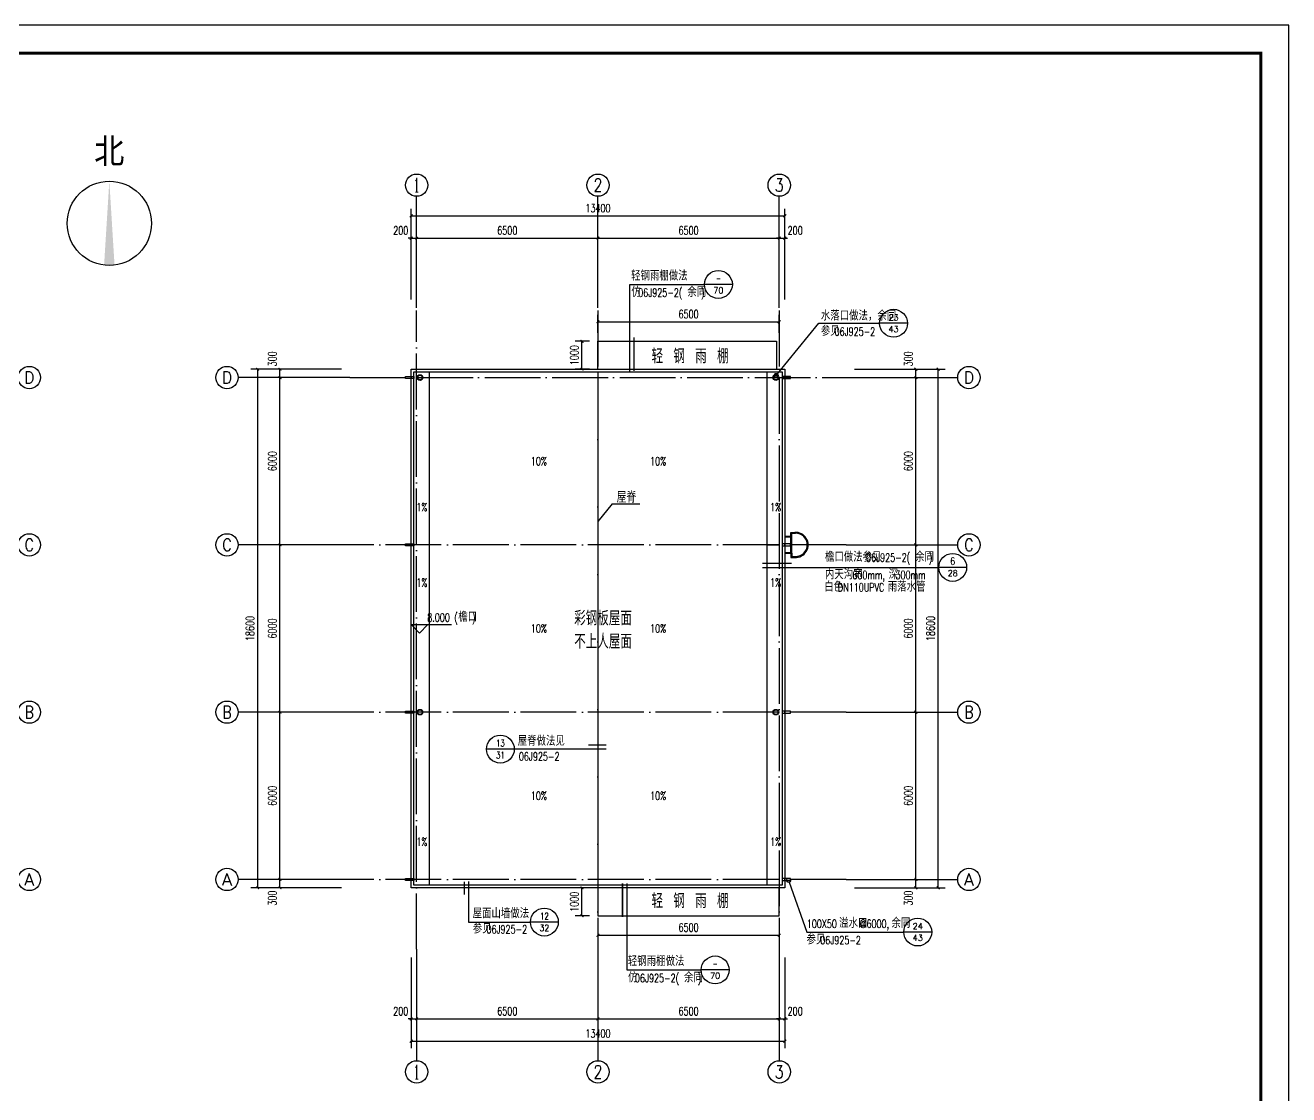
# Model space of a CAD drawing. Extents: x 4682119 to 9193858, y -786075 to -318274.
# Drawn here: x 9148559 to 9193858, y -765030 to -726675 of the extents above; entities that cross this region are included whole.
import ezdxf
from ezdxf.enums import TextEntityAlignment as Align

# ---------------------------------------------------------------- set-up
doc = ezdxf.new("R2010")
doc.units = 0
doc.header["$LTSCALE"] = 1000
doc.header["$MEASUREMENT"] = 0
doc.linetypes.add('DOTE', pattern=[2.42, 2, -0.2, 0.02, -0.2])
doc.layers.get('0').update_dxf_attribs({"linetype": 'CONTINUOUS'})
doc.layers.get('Defpoints').update_dxf_attribs({"linetype": 'CONTINUOUS'})
for name, color, linetype in [('11', 134, 'CONTINUOUS'), ('AXIS', 3, 'CONTINUOUS'), ('AXIS_TEXT', 7, 'CONTINUOUS'), ('DIM_ELEV', 3, 'CONTINUOUS'), ('DIM_IDEN', 3, 'CONTINUOUS'), ('DIM_SYMB', 3, 'CONTINUOUS'), ('DOTE', 252, 'CONTINUOUS'), ('PUB_DIM', 3, 'CONTINUOUS'), ('PUB_TEXT', 7, 'CONTINUOUS'), ('PUB_TITLE', 4, 'CONTINUOUS'), ('雨水管', 5, 'CONTINUOUS')]:
    doc.layers.add(name, color=color, linetype=linetype)
doc.layers.add('_0', color=7, linetype='CONTINUOUS', lineweight=25)
doc.styles.add('_HZTXT', font='txt.shx', dxfattribs={"width": 0.8, "bigfont": 'HZTXT.shx'})
doc.styles.add('_TCH_AXIS', font='COMPLEX', dxfattribs={"bigfont": 'GBCBIG'})
doc.styles.add('_TCH_DIM', font='SIMPLEX', dxfattribs={"bigfont": 'GBCBIG'})
doc.styles.add('_TCH_DIM_T3', font='SIMPLEX', dxfattribs={"width": 0.705882, "bigfont": 'GBCBIG'})
doc.styles.add('_TCH_LABEL', font='COMPLEX', dxfattribs={"bigfont": 'GBCBIG'})
doc.styles.add('COMPLEX', font='COMPLEX')
doc.styles.add('HT', font='')
doc.styles.get('HT').set_extended_font_data('SimSun')
doc.dimstyles.new('_TCH_ARCH&&100', dxfattribs={"dimtxt": 297.5, "dimasz": 100, "dimexe": 250, "dimexo": 300, "dimgap": 126.25, "dimtad": 1, "dimdec": 0, "dimzin": 0, "dimdsep": 46, "dimtxsty": '_TCH_DIM_T3', "dimblk": 'ARCHTICK', "dimcen": 0.09, "dimclrt": 7, "dimazin": 2, "dimtfac": 1, "dimtdec": 0, "dimtix": 1, "dimtmove": 2, "dimatfit": 3, "dimfxl": 0, "dimtolj": 1, "dimtzin": 0, "dimarcsym": 0})

# ---------------------------------------------------------------- blocks, each defined once
blk = doc.blocks.new('_NORTH')
blk.add_circle((0, 0), 1200)
blk.add_solid([(-1191, 149), (-1191, -149), (1200, 0)])
blk = doc.blocks.new('_AXISO')
blk.add_circle((0, 0), 0.5)
at = {"layer": 'AXIS_TEXT', "style": 'COMPLEX', "width": 1.041667}
blk.add_attdef('A', text='', height=0.56, dxfattribs=at).set_placement((-0.25, -0.28), (0.25, -0.28), align=Align.FIT)
blk = doc.blocks.new('_ArchTick')
at = {"color": 0, "linetype": 'ByBlock', "const_width": 0.4}
blk.add_lwpolyline([(-0.5, -0.5), (0.5, 0.5)], dxfattribs=at)
blk = doc.blocks.new('*D249')
at = {"layer": 'Defpoints', "color": 0}
for p in [(9175592, -737310), (9169092, -738009), (9175592, -738009)]:
    blk.add_point(p, dxfattribs=at)
at = {"layer": 'PUB_DIM', "color": 0, "lineweight": -2}
for p, q in [((9169092, -737709), (9169092, -737060)), ((9169092, -737310), (9175592, -737310)), ((9175592, -737709), (9175592, -737060))]:
    blk.add_line(p, q, dxfattribs=at)
at = {"layer": 'PUB_DIM', "color": 0, "lineweight": -2, "xscale": 100, "yscale": 100, "zscale": 100, "rotation": 180}
blk.add_blockref('_ArchTick', (9169092, -737310), dxfattribs=at)
at = {"layer": 'PUB_DIM', "color": 0, "lineweight": -2, "xscale": 100, "yscale": 100, "zscale": 100}
blk.add_blockref('_ArchTick', (9175592, -737310), dxfattribs=at)
at = {"layer": 'PUB_DIM', "color": 7, "insert": (9172342, -737035), "char_height": 297.5, "attachment_point": 5, "style": '_TCH_DIM_T3'}
blk.add_mtext('\\A1;6500', dxfattribs=at)
blk = doc.blocks.new('*D250')
at = {"layer": 'Defpoints', "color": 0}
for p in [(9168519, -738009), (9169092, -738009), (9169092, -739009)]:
    blk.add_point(p, dxfattribs=at)
at = {"layer": 'PUB_DIM', "color": 0, "lineweight": -2}
for p, q in [((9168792, -738009), (9168269, -738009)), ((9168519, -739009), (9168519, -738009)), ((9168792, -739009), (9168269, -739009))]:
    blk.add_line(p, q, dxfattribs=at)
at = {"layer": 'PUB_DIM', "color": 0, "lineweight": -2, "xscale": 100, "yscale": 100, "zscale": 100}
for p, rotation in [((9168519, -738009), 90), ((9168519, -739009), 270)]:
    blk.add_blockref('_ArchTick', p, dxfattribs=dict(at, rotation=rotation))
at = {"layer": 'PUB_DIM', "color": 7, "insert": (9168244, -738509), "char_height": 297.5, "attachment_point": 5, "rotation": 90, "style": '_TCH_DIM_T3'}
blk.add_mtext('\\A1;1000', dxfattribs=at)
blk = doc.blocks.new('*D251')
at = {"layer": 'Defpoints', "color": 0}
for p in [(9169092, -758609), (9175592, -758609), (9175592, -759308)]:
    blk.add_point(p, dxfattribs=at)
at = {"layer": 'PUB_DIM', "color": 0, "lineweight": -2}
for p, q in [((9169092, -758909), (9169092, -759558)), ((9175592, -758909), (9175592, -759558)), ((9169092, -759308), (9175592, -759308))]:
    blk.add_line(p, q, dxfattribs=at)
at = {"layer": 'PUB_DIM', "color": 0, "lineweight": -2, "xscale": 100, "yscale": 100, "zscale": 100, "rotation": 180}
blk.add_blockref('_ArchTick', (9169092, -759308), dxfattribs=at)
at = {"layer": 'PUB_DIM', "color": 0, "lineweight": -2, "xscale": 100, "yscale": 100, "zscale": 100}
blk.add_blockref('_ArchTick', (9175592, -759308), dxfattribs=at)
at = {"layer": 'PUB_DIM', "color": 7, "insert": (9172342, -759033), "char_height": 297.5, "attachment_point": 5, "style": '_TCH_DIM_T3'}
blk.add_mtext('\\A1;6500', dxfattribs=at)
blk = doc.blocks.new('*D252')
at = {"layer": 'Defpoints', "color": 0}
for p in [(9168519, -757609), (9169092, -757609), (9169092, -758609)]:
    blk.add_point(p, dxfattribs=at)
at = {"layer": 'PUB_DIM', "color": 0, "lineweight": -2}
for p, q in [((9168792, -757609), (9168269, -757609)), ((9168519, -758609), (9168519, -757609)), ((9168792, -758609), (9168269, -758609))]:
    blk.add_line(p, q, dxfattribs=at)
at = {"layer": 'PUB_DIM', "color": 0, "lineweight": -2, "xscale": 100, "yscale": 100, "zscale": 100}
for p, rotation in [((9168519, -757609), 90), ((9168519, -758609), 270)]:
    blk.add_blockref('_ArchTick', p, dxfattribs=dict(at, rotation=rotation))
at = {"layer": 'PUB_DIM', "color": 7, "insert": (9168244, -758109), "char_height": 297.5, "attachment_point": 5, "rotation": 90, "style": '_TCH_DIM_T3'}
blk.add_mtext('\\A1;1000', dxfattribs=at)
blk = doc.blocks.new('*D288')
at = {"layer": 'AXIS', "color": 0, "lineweight": -2}
for p, q in [((9162392, -736509), (9162392, -734059)), ((9162592, -736509), (9162592, -734059)), ((9162392, -734309), (9162292, -734309)), ((9162392, -734309), (9162592, -734309)), ((9162592, -734309), (9162692, -734309))]:
    blk.add_line(p, q, dxfattribs=at)
at = {"layer": 'Defpoints', "color": 0}
for p in [(9162592, -734309), (9162392, -736809), (9162592, -736809)]:
    blk.add_point(p, dxfattribs=at)
at = {"layer": 'AXIS', "color": 0, "lineweight": -2, "xscale": 100, "yscale": 100, "zscale": 100}
blk.add_blockref('_ArchTick', (9162392, -734309), dxfattribs=at)
at = {"layer": 'AXIS', "color": 0, "lineweight": -2, "xscale": 100, "yscale": 100, "zscale": 100, "rotation": 180}
blk.add_blockref('_ArchTick', (9162592, -734309), dxfattribs=at)
at = {"layer": 'AXIS', "color": 7, "insert": (9162022, -734034), "char_height": 297.5, "attachment_point": 5, "style": '_TCH_DIM_T3'}
blk.add_mtext('\\A1;200', dxfattribs=at)
blk = doc.blocks.new('*D289')
at = {"layer": 'AXIS', "color": 0, "lineweight": -2}
for p, q in [((9162592, -736509), (9162592, -734059)), ((9169092, -736509), (9169092, -734059)), ((9162592, -734309), (9169092, -734309))]:
    blk.add_line(p, q, dxfattribs=at)
at = {"layer": 'Defpoints', "color": 0}
for p in [(9169092, -734309), (9162592, -736809), (9169092, -736809)]:
    blk.add_point(p, dxfattribs=at)
at = {"layer": 'AXIS', "color": 0, "lineweight": -2, "xscale": 100, "yscale": 100, "zscale": 100, "rotation": 180}
blk.add_blockref('_ArchTick', (9162592, -734309), dxfattribs=at)
at = {"layer": 'AXIS', "color": 0, "lineweight": -2, "xscale": 100, "yscale": 100, "zscale": 100}
blk.add_blockref('_ArchTick', (9169092, -734309), dxfattribs=at)
at = {"layer": 'AXIS', "color": 7, "insert": (9165842, -734034), "char_height": 297.5, "attachment_point": 5, "style": '_TCH_DIM_T3'}
blk.add_mtext('\\A1;6500', dxfattribs=at)
blk = doc.blocks.new('*D290')
at = {"layer": 'AXIS', "color": 0, "lineweight": -2}
for p, q in [((9169092, -736509), (9169092, -734059)), ((9175592, -736509), (9175592, -734059)), ((9169092, -734309), (9175592, -734309))]:
    blk.add_line(p, q, dxfattribs=at)
at = {"layer": 'Defpoints', "color": 0}
for p in [(9175592, -734309), (9169092, -736809), (9175592, -736809)]:
    blk.add_point(p, dxfattribs=at)
at = {"layer": 'AXIS', "color": 0, "lineweight": -2, "xscale": 100, "yscale": 100, "zscale": 100, "rotation": 180}
blk.add_blockref('_ArchTick', (9169092, -734309), dxfattribs=at)
at = {"layer": 'AXIS', "color": 0, "lineweight": -2, "xscale": 100, "yscale": 100, "zscale": 100}
blk.add_blockref('_ArchTick', (9175592, -734309), dxfattribs=at)
at = {"layer": 'AXIS', "color": 7, "insert": (9172342, -734034), "char_height": 297.5, "attachment_point": 5, "style": '_TCH_DIM_T3'}
blk.add_mtext('\\A1;6500', dxfattribs=at)
blk = doc.blocks.new('*D291')
at = {"layer": 'AXIS', "color": 0, "lineweight": -2}
for p, q in [((9175592, -736509), (9175592, -734059)), ((9175792, -736509), (9175792, -734059)), ((9175592, -734309), (9175492, -734309)), ((9175592, -734309), (9175792, -734309)), ((9175792, -734309), (9175892, -734309))]:
    blk.add_line(p, q, dxfattribs=at)
at = {"layer": 'Defpoints', "color": 0}
for p in [(9175792, -734309), (9175592, -736809), (9175792, -736809)]:
    blk.add_point(p, dxfattribs=at)
at = {"layer": 'AXIS', "color": 0, "lineweight": -2, "xscale": 100, "yscale": 100, "zscale": 100}
blk.add_blockref('_ArchTick', (9175592, -734309), dxfattribs=at)
at = {"layer": 'AXIS', "color": 0, "lineweight": -2, "xscale": 100, "yscale": 100, "zscale": 100, "rotation": 180}
blk.add_blockref('_ArchTick', (9175792, -734309), dxfattribs=at)
at = {"layer": 'AXIS', "color": 7, "insert": (9176162, -734034), "char_height": 297.5, "attachment_point": 5, "style": '_TCH_DIM_T3'}
blk.add_mtext('\\A1;200', dxfattribs=at)
blk = doc.blocks.new('*D292')
at = {"layer": 'AXIS', "color": 0, "lineweight": -2}
for p, q in [((9162392, -736509), (9162392, -733259)), ((9175792, -736509), (9175792, -733259)), ((9162392, -733509), (9175792, -733509))]:
    blk.add_line(p, q, dxfattribs=at)
at = {"layer": 'Defpoints', "color": 0}
for p in [(9175792, -733509), (9162392, -736809), (9175792, -736809)]:
    blk.add_point(p, dxfattribs=at)
at = {"layer": 'AXIS', "color": 0, "lineweight": -2, "xscale": 100, "yscale": 100, "zscale": 100, "rotation": 180}
blk.add_blockref('_ArchTick', (9162392, -733509), dxfattribs=at)
at = {"layer": 'AXIS', "color": 0, "lineweight": -2, "xscale": 100, "yscale": 100, "zscale": 100}
blk.add_blockref('_ArchTick', (9175792, -733509), dxfattribs=at)
at = {"layer": 'AXIS', "color": 7, "insert": (9169092, -733234), "char_height": 297.5, "attachment_point": 5, "style": '_TCH_DIM_T3'}
blk.add_mtext('\\A1;13400', dxfattribs=at)
blk = doc.blocks.new('*D293')
at = {"layer": 'AXIS', "color": 0, "lineweight": -2}
for p, q in [((9162392, -760109), (9162392, -762559)), ((9162592, -760109), (9162592, -762559)), ((9162392, -762309), (9162292, -762309)), ((9162392, -762309), (9162592, -762309)), ((9162592, -762309), (9162692, -762309))]:
    blk.add_line(p, q, dxfattribs=at)
at = {"layer": 'Defpoints', "color": 0}
for p in [(9162392, -759809), (9162592, -759809), (9162592, -762309)]:
    blk.add_point(p, dxfattribs=at)
at = {"layer": 'AXIS', "color": 0, "lineweight": -2, "xscale": 100, "yscale": 100, "zscale": 100}
blk.add_blockref('_ArchTick', (9162392, -762309), dxfattribs=at)
at = {"layer": 'AXIS', "color": 0, "lineweight": -2, "xscale": 100, "yscale": 100, "zscale": 100, "rotation": 180}
blk.add_blockref('_ArchTick', (9162592, -762309), dxfattribs=at)
at = {"layer": 'AXIS', "color": 7, "insert": (9162022, -762034), "char_height": 297.5, "attachment_point": 5, "style": '_TCH_DIM_T3'}
blk.add_mtext('\\A1;200', dxfattribs=at)
blk = doc.blocks.new('*D294')
at = {"layer": 'AXIS', "color": 0, "lineweight": -2}
for p, q in [((9162592, -760109), (9162592, -762559)), ((9169092, -760109), (9169092, -762559)), ((9162592, -762309), (9169092, -762309))]:
    blk.add_line(p, q, dxfattribs=at)
at = {"layer": 'Defpoints', "color": 0}
for p in [(9162592, -759809), (9169092, -759809), (9169092, -762309)]:
    blk.add_point(p, dxfattribs=at)
at = {"layer": 'AXIS', "color": 0, "lineweight": -2, "xscale": 100, "yscale": 100, "zscale": 100, "rotation": 180}
blk.add_blockref('_ArchTick', (9162592, -762309), dxfattribs=at)
at = {"layer": 'AXIS', "color": 0, "lineweight": -2, "xscale": 100, "yscale": 100, "zscale": 100}
blk.add_blockref('_ArchTick', (9169092, -762309), dxfattribs=at)
at = {"layer": 'AXIS', "color": 7, "insert": (9165842, -762034), "char_height": 297.5, "attachment_point": 5, "style": '_TCH_DIM_T3'}
blk.add_mtext('\\A1;6500', dxfattribs=at)
blk = doc.blocks.new('*D295')
at = {"layer": 'AXIS', "color": 0, "lineweight": -2}
for p, q in [((9169092, -760109), (9169092, -762559)), ((9175592, -760109), (9175592, -762559)), ((9169092, -762309), (9175592, -762309))]:
    blk.add_line(p, q, dxfattribs=at)
at = {"layer": 'Defpoints', "color": 0}
for p in [(9169092, -759809), (9175592, -759809), (9175592, -762309)]:
    blk.add_point(p, dxfattribs=at)
at = {"layer": 'AXIS', "color": 0, "lineweight": -2, "xscale": 100, "yscale": 100, "zscale": 100, "rotation": 180}
blk.add_blockref('_ArchTick', (9169092, -762309), dxfattribs=at)
at = {"layer": 'AXIS', "color": 0, "lineweight": -2, "xscale": 100, "yscale": 100, "zscale": 100}
blk.add_blockref('_ArchTick', (9175592, -762309), dxfattribs=at)
at = {"layer": 'AXIS', "color": 7, "insert": (9172342, -762034), "char_height": 297.5, "attachment_point": 5, "style": '_TCH_DIM_T3'}
blk.add_mtext('\\A1;6500', dxfattribs=at)
blk = doc.blocks.new('*D296')
at = {"layer": 'AXIS', "color": 0, "lineweight": -2}
for p, q in [((9175592, -760109), (9175592, -762559)), ((9175792, -760109), (9175792, -762559)), ((9175592, -762309), (9175492, -762309)), ((9175592, -762309), (9175792, -762309)), ((9175792, -762309), (9175892, -762309))]:
    blk.add_line(p, q, dxfattribs=at)
at = {"layer": 'Defpoints', "color": 0}
for p in [(9175592, -759809), (9175792, -759809), (9175792, -762309)]:
    blk.add_point(p, dxfattribs=at)
at = {"layer": 'AXIS', "color": 0, "lineweight": -2, "xscale": 100, "yscale": 100, "zscale": 100}
blk.add_blockref('_ArchTick', (9175592, -762309), dxfattribs=at)
at = {"layer": 'AXIS', "color": 0, "lineweight": -2, "xscale": 100, "yscale": 100, "zscale": 100, "rotation": 180}
blk.add_blockref('_ArchTick', (9175792, -762309), dxfattribs=at)
at = {"layer": 'AXIS', "color": 7, "insert": (9176162, -762034), "char_height": 297.5, "attachment_point": 5, "style": '_TCH_DIM_T3'}
blk.add_mtext('\\A1;200', dxfattribs=at)
blk = doc.blocks.new('*D297')
at = {"layer": 'AXIS', "color": 0, "lineweight": -2}
for p, q in [((9162392, -760109), (9162392, -763359)), ((9175792, -760109), (9175792, -763359)), ((9162392, -763109), (9175792, -763109))]:
    blk.add_line(p, q, dxfattribs=at)
at = {"layer": 'Defpoints', "color": 0}
for p in [(9162392, -759809), (9175792, -759809), (9175792, -763109)]:
    blk.add_point(p, dxfattribs=at)
at = {"layer": 'AXIS', "color": 0, "lineweight": -2, "xscale": 100, "yscale": 100, "zscale": 100, "rotation": 180}
blk.add_blockref('_ArchTick', (9162392, -763109), dxfattribs=at)
at = {"layer": 'AXIS', "color": 0, "lineweight": -2, "xscale": 100, "yscale": 100, "zscale": 100}
blk.add_blockref('_ArchTick', (9175792, -763109), dxfattribs=at)
at = {"layer": 'AXIS', "color": 7, "insert": (9169092, -762834), "char_height": 297.5, "attachment_point": 5, "style": '_TCH_DIM_T3'}
blk.add_mtext('\\A1;13400', dxfattribs=at)
blk = doc.blocks.new('*D298')
at = {"layer": 'AXIS', "color": 0, "lineweight": -2}
for p, q in [((9178292, -739009), (9180742, -739009)), ((9180492, -739309), (9180492, -739009)), ((9178292, -739309), (9180742, -739309))]:
    blk.add_line(p, q, dxfattribs=at)
at = {"layer": 'Defpoints', "color": 0}
for p in [(9177992, -739009), (9180492, -739009), (9177992, -739309)]:
    blk.add_point(p, dxfattribs=at)
at = {"layer": 'AXIS', "color": 0, "lineweight": -2, "xscale": 100, "yscale": 100, "zscale": 100}
for p, rotation in [((9180492, -739009), 90), ((9180492, -739309), 270)]:
    blk.add_blockref('_ArchTick', p, dxfattribs=dict(at, rotation=rotation))
at = {"layer": 'AXIS', "color": 7, "insert": (9180217, -738639), "char_height": 297.5, "attachment_point": 5, "rotation": 90, "style": '_TCH_DIM_T3'}
blk.add_mtext('\\A1;300', dxfattribs=at)
blk = doc.blocks.new('*D299')
at = {"layer": 'AXIS', "color": 0, "lineweight": -2}
for p, q in [((9178292, -739309), (9180742, -739309)), ((9180492, -745309), (9180492, -739309)), ((9178292, -745309), (9180742, -745309))]:
    blk.add_line(p, q, dxfattribs=at)
at = {"layer": 'Defpoints', "color": 0}
for p in [(9177992, -739309), (9180492, -739309), (9177992, -745309)]:
    blk.add_point(p, dxfattribs=at)
at = {"layer": 'AXIS', "color": 0, "lineweight": -2, "xscale": 100, "yscale": 100, "zscale": 100}
for p, rotation in [((9180492, -739309), 90), ((9180492, -745309), 270)]:
    blk.add_blockref('_ArchTick', p, dxfattribs=dict(at, rotation=rotation))
at = {"layer": 'AXIS', "color": 7, "insert": (9180217, -742309), "char_height": 297.5, "attachment_point": 5, "rotation": 90, "style": '_TCH_DIM_T3'}
blk.add_mtext('\\A1;6000', dxfattribs=at)
blk = doc.blocks.new('*D300')
at = {"layer": 'AXIS', "color": 0, "lineweight": -2}
for p, q in [((9178292, -745309), (9180742, -745309)), ((9180492, -751309), (9180492, -745309)), ((9178292, -751309), (9180742, -751309))]:
    blk.add_line(p, q, dxfattribs=at)
at = {"layer": 'Defpoints', "color": 0}
for p in [(9177992, -745309), (9180492, -745309), (9177992, -751309)]:
    blk.add_point(p, dxfattribs=at)
at = {"layer": 'AXIS', "color": 0, "lineweight": -2, "xscale": 100, "yscale": 100, "zscale": 100}
for p, rotation in [((9180492, -745309), 90), ((9180492, -751309), 270)]:
    blk.add_blockref('_ArchTick', p, dxfattribs=dict(at, rotation=rotation))
at = {"layer": 'AXIS', "color": 7, "insert": (9180217, -748309), "char_height": 297.5, "attachment_point": 5, "rotation": 90, "style": '_TCH_DIM_T3'}
blk.add_mtext('\\A1;6000', dxfattribs=at)
blk = doc.blocks.new('*D301')
at = {"layer": 'AXIS', "color": 0, "lineweight": -2}
for p, q in [((9178292, -751309), (9180742, -751309)), ((9180492, -757309), (9180492, -751309)), ((9178292, -757309), (9180742, -757309))]:
    blk.add_line(p, q, dxfattribs=at)
at = {"layer": 'Defpoints', "color": 0}
for p in [(9177992, -751309), (9180492, -751309), (9177992, -757309)]:
    blk.add_point(p, dxfattribs=at)
at = {"layer": 'AXIS', "color": 0, "lineweight": -2, "xscale": 100, "yscale": 100, "zscale": 100}
for p, rotation in [((9180492, -751309), 90), ((9180492, -757309), 270)]:
    blk.add_blockref('_ArchTick', p, dxfattribs=dict(at, rotation=rotation))
at = {"layer": 'AXIS', "color": 7, "insert": (9180217, -754309), "char_height": 297.5, "attachment_point": 5, "rotation": 90, "style": '_TCH_DIM_T3'}
blk.add_mtext('\\A1;6000', dxfattribs=at)
blk = doc.blocks.new('*D302')
at = {"layer": 'AXIS', "color": 0, "lineweight": -2}
for p, q in [((9178292, -757309), (9180742, -757309)), ((9180492, -757609), (9180492, -757309)), ((9178292, -757609), (9180742, -757609))]:
    blk.add_line(p, q, dxfattribs=at)
at = {"layer": 'Defpoints', "color": 0}
for p in [(9177992, -757309), (9180492, -757309), (9177992, -757609)]:
    blk.add_point(p, dxfattribs=at)
at = {"layer": 'AXIS', "color": 0, "lineweight": -2, "xscale": 100, "yscale": 100, "zscale": 100}
for p, rotation in [((9180492, -757309), 90), ((9180492, -757609), 270)]:
    blk.add_blockref('_ArchTick', p, dxfattribs=dict(at, rotation=rotation))
at = {"layer": 'AXIS', "color": 7, "insert": (9180217, -757979), "char_height": 297.5, "attachment_point": 5, "rotation": 90, "style": '_TCH_DIM_T3'}
blk.add_mtext('\\A1;300', dxfattribs=at)
blk = doc.blocks.new('*D303')
at = {"layer": 'AXIS', "color": 0, "lineweight": -2}
for p, q in [((9178292, -739009), (9181542, -739009)), ((9181292, -757609), (9181292, -739009)), ((9178292, -757609), (9181542, -757609))]:
    blk.add_line(p, q, dxfattribs=at)
at = {"layer": 'Defpoints', "color": 0}
for p in [(9177992, -739009), (9181292, -739009), (9177992, -757609)]:
    blk.add_point(p, dxfattribs=at)
at = {"layer": 'AXIS', "color": 0, "lineweight": -2, "xscale": 100, "yscale": 100, "zscale": 100}
for p, rotation in [((9181292, -739009), 90), ((9181292, -757609), 270)]:
    blk.add_blockref('_ArchTick', p, dxfattribs=dict(at, rotation=rotation))
at = {"layer": 'AXIS', "color": 7, "insert": (9181017, -748309), "char_height": 297.5, "attachment_point": 5, "rotation": 90, "style": '_TCH_DIM_T3'}
blk.add_mtext('\\A1;18600', dxfattribs=at)
blk = doc.blocks.new('*D304')
at = {"layer": 'AXIS', "color": 0, "lineweight": -2}
for p, q in [((9159892, -739009), (9157442, -739009)), ((9157692, -739309), (9157692, -739009)), ((9159892, -739309), (9157442, -739309))]:
    blk.add_line(p, q, dxfattribs=at)
at = {"layer": 'Defpoints', "color": 0}
for p in [(9157692, -739009), (9160192, -739009), (9160192, -739309)]:
    blk.add_point(p, dxfattribs=at)
at = {"layer": 'AXIS', "color": 0, "lineweight": -2, "xscale": 100, "yscale": 100, "zscale": 100}
for p, rotation in [((9157692, -739009), 90), ((9157692, -739309), 270)]:
    blk.add_blockref('_ArchTick', p, dxfattribs=dict(at, rotation=rotation))
at = {"layer": 'AXIS', "color": 7, "insert": (9157417, -738639), "char_height": 297.5, "attachment_point": 5, "rotation": 90, "style": '_TCH_DIM_T3'}
blk.add_mtext('\\A1;300', dxfattribs=at)
blk = doc.blocks.new('*D305')
at = {"layer": 'AXIS', "color": 0, "lineweight": -2}
for p, q in [((9159892, -739309), (9157442, -739309)), ((9157692, -745309), (9157692, -739309)), ((9159892, -745309), (9157442, -745309))]:
    blk.add_line(p, q, dxfattribs=at)
at = {"layer": 'Defpoints', "color": 0}
for p in [(9157692, -739309), (9160192, -739309), (9160192, -745309)]:
    blk.add_point(p, dxfattribs=at)
at = {"layer": 'AXIS', "color": 0, "lineweight": -2, "xscale": 100, "yscale": 100, "zscale": 100}
for p, rotation in [((9157692, -739309), 90), ((9157692, -745309), 270)]:
    blk.add_blockref('_ArchTick', p, dxfattribs=dict(at, rotation=rotation))
at = {"layer": 'AXIS', "color": 7, "insert": (9157417, -742309), "char_height": 297.5, "attachment_point": 5, "rotation": 90, "style": '_TCH_DIM_T3'}
blk.add_mtext('\\A1;6000', dxfattribs=at)
blk = doc.blocks.new('*D306')
at = {"layer": 'AXIS', "color": 0, "lineweight": -2}
for p, q in [((9159892, -745309), (9157442, -745309)), ((9157692, -751309), (9157692, -745309)), ((9159892, -751309), (9157442, -751309))]:
    blk.add_line(p, q, dxfattribs=at)
at = {"layer": 'Defpoints', "color": 0}
for p in [(9157692, -745309), (9160192, -745309), (9160192, -751309)]:
    blk.add_point(p, dxfattribs=at)
at = {"layer": 'AXIS', "color": 0, "lineweight": -2, "xscale": 100, "yscale": 100, "zscale": 100}
for p, rotation in [((9157692, -745309), 90), ((9157692, -751309), 270)]:
    blk.add_blockref('_ArchTick', p, dxfattribs=dict(at, rotation=rotation))
at = {"layer": 'AXIS', "color": 7, "insert": (9157417, -748309), "char_height": 297.5, "attachment_point": 5, "rotation": 90, "style": '_TCH_DIM_T3'}
blk.add_mtext('\\A1;6000', dxfattribs=at)
blk = doc.blocks.new('*D307')
at = {"layer": 'AXIS', "color": 0, "lineweight": -2}
for p, q in [((9159892, -751309), (9157442, -751309)), ((9157692, -757309), (9157692, -751309)), ((9159892, -757309), (9157442, -757309))]:
    blk.add_line(p, q, dxfattribs=at)
at = {"layer": 'Defpoints', "color": 0}
for p in [(9157692, -751309), (9160192, -751309), (9160192, -757309)]:
    blk.add_point(p, dxfattribs=at)
at = {"layer": 'AXIS', "color": 0, "lineweight": -2, "xscale": 100, "yscale": 100, "zscale": 100}
for p, rotation in [((9157692, -751309), 90), ((9157692, -757309), 270)]:
    blk.add_blockref('_ArchTick', p, dxfattribs=dict(at, rotation=rotation))
at = {"layer": 'AXIS', "color": 7, "insert": (9157417, -754309), "char_height": 297.5, "attachment_point": 5, "rotation": 90, "style": '_TCH_DIM_T3'}
blk.add_mtext('\\A1;6000', dxfattribs=at)
blk = doc.blocks.new('*D308')
at = {"layer": 'AXIS', "color": 0, "lineweight": -2}
for p, q in [((9159892, -757309), (9157442, -757309)), ((9157692, -757609), (9157692, -757309)), ((9159892, -757609), (9157442, -757609))]:
    blk.add_line(p, q, dxfattribs=at)
at = {"layer": 'Defpoints', "color": 0}
for p in [(9157692, -757309), (9160192, -757309), (9160192, -757609)]:
    blk.add_point(p, dxfattribs=at)
at = {"layer": 'AXIS', "color": 0, "lineweight": -2, "xscale": 100, "yscale": 100, "zscale": 100}
for p, rotation in [((9157692, -757309), 90), ((9157692, -757609), 270)]:
    blk.add_blockref('_ArchTick', p, dxfattribs=dict(at, rotation=rotation))
at = {"layer": 'AXIS', "color": 7, "insert": (9157417, -757979), "char_height": 297.5, "attachment_point": 5, "rotation": 90, "style": '_TCH_DIM_T3'}
blk.add_mtext('\\A1;300', dxfattribs=at)
blk = doc.blocks.new('*D309')
at = {"layer": 'AXIS', "color": 0, "lineweight": -2}
for p, q in [((9159892, -739009), (9156642, -739009)), ((9156892, -757609), (9156892, -739009)), ((9159892, -757609), (9156642, -757609))]:
    blk.add_line(p, q, dxfattribs=at)
at = {"layer": 'Defpoints', "color": 0}
for p in [(9156892, -739009), (9160192, -739009), (9160192, -757609)]:
    blk.add_point(p, dxfattribs=at)
at = {"layer": 'AXIS', "color": 0, "lineweight": -2, "xscale": 100, "yscale": 100, "zscale": 100}
for p, rotation in [((9156892, -739009), 90), ((9156892, -757609), 270)]:
    blk.add_blockref('_ArchTick', p, dxfattribs=dict(at, rotation=rotation))
at = {"layer": 'AXIS', "color": 7, "insert": (9156617, -748309), "char_height": 297.5, "attachment_point": 5, "rotation": 90, "style": '_TCH_DIM_T3'}
blk.add_mtext('\\A1;18600', dxfattribs=at)

msp = doc.modelspace()

# ---------------------------------------------------------------- linework, layer by layer
for p, q in [((9176011.9, -744860), (9176191.9, -744860)), ((9176011.9, -745009), (9176011.9, -744860)), ((9176041.9, -744889), (9176177.2, -744889)), ((9176041.9, -745009), (9176041.9, -744889)), ((9176011.9, -745609), (9176011.9, -745758)), ((9176041.9, -745609), (9176041.9, -745729)), ((9176011.9, -745758), (9176191.9, -745758)), ((9176041.9, -745729), (9176177.2, -745729))]:
    msp.add_line(p, q)
for points in [[(9163041.9, -739109), (9163041.9, -757509)], [(9175141.9, -739109), (9175141.9, -757509)], [(9175791.9, -745609), (9176041.9, -745609), (9176041.9, -745009), (9175791.9, -745009)], [(9175791.9, -745579), (9176011.9, -745579), (9176011.9, -745039), (9175791.9, -745039)]]:
    msp.add_lwpolyline(points)
for radius, start, end in [(450, 266.17745, 93.82255), (420, 270, 90)]:
    msp.add_arc((9176177.2, -745309), radius, start, end)
at = {"layer": '11'}
for centre, radius in [((9162712.9, -739309), 100), ((9162712.9, -739309), 80), ((9175470.9, -739309), 100), ((9175470.9, -739309), 80), ((9162712.9, -751309), 100), ((9162712.9, -751309), 80), ((9175470.9, -751309), 100), ((9175470.9, -751309), 80)]:
    msp.add_circle(centre, radius, dxfattribs=at)
at = {"layer": '_0', "color": 0}
for p, q in [((9169091.9, -739109), (9169091.9, -757509)), ((9163041.9, -745309), (9162591.9, -745309)), ((9175141.9, -745309), (9175591.9, -745309))]:
    msp.add_line(p, q, dxfattribs=at)
for points in [[(9169091.9, -739009), (9169091.9, -738009), (9175491.9, -738009), (9175491.9, -739009)], [(9169091.9, -757609), (9169091.9, -758609), (9175591.9, -758609), (9175591.9, -757609)]]:
    msp.add_lwpolyline(points, dxfattribs=at)
for points in [[(9162391.9, -739009), (9175791.9, -739009), (9175791.9, -757609), (9162391.9, -757609)], [(9162491.9, -739109), (9175691.9, -739109), (9175691.9, -757509), (9162491.9, -757509)]]:
    msp.add_lwpolyline(points, close=True, dxfattribs=at)
at = {"layer": 'AXIS', "color": 0}
for p, q in [((9162591.9, -736809), (9162591.9, -732809)), ((9169091.9, -736809), (9169091.9, -732809)), ((9175591.9, -736809), (9175591.9, -732809)), ((9160191.9, -739309), (9156191.9, -739309)), ((9177991.9, -739309), (9181991.9, -739309)), ((9160191.9, -745309), (9156191.9, -745309)), ((9177991.9, -745309), (9181991.9, -745309)), ((9160191.9, -751309), (9156191.9, -751309)), ((9177991.9, -751309), (9181991.9, -751309)), ((9160191.9, -757309), (9156191.9, -757309)), ((9177991.9, -757309), (9181991.9, -757309)), ((9162591.9, -759809), (9162591.9, -763809)), ((9169091.9, -759809), (9169091.9, -763809)), ((9175591.9, -759809), (9175591.9, -763809))]:
    msp.add_line(p, q, dxfattribs=at)
at = {"layer": 'DIM_ELEV'}
for p, q in [((9162691.9, -748470.2), (9162391.9, -748170.2)), ((9162391.9, -748170.2), (9163841.9, -748170.2)), ((9162691.9, -748470.2), (9162991.9, -748170.2))]:
    msp.add_line(p, q, dxfattribs=at)
at = {"layer": 'DIM_IDEN'}
for p, q in [((9170237.7, -735970.5), (9172910, -735970.5)), ((9170237.7, -739075), (9170237.7, -735970.5)), ((9173910, -735970.5), (9172910, -735970.5)), ((9175524.4, -739175.7), (9177008.1, -737362.3)), ((9177008.1, -737362.3), (9179189.1, -737362.3)), ((9180189.1, -737362.3), (9179189.1, -737362.3)), ((9174989.5, -746117.7), (9177269.6, -746117.7)), ((9177269.6, -746117.7), (9181310.9, -746117.7)), ((9182310.9, -746117.7), (9181310.9, -746117.7)), ((9166092.9, -752635.6), (9165092.9, -752635.6)), ((9168374.7, -752635.6), (9166092.9, -752635.6)), ((9169388.6, -752635.6), (9168374.7, -752635.6)), ((9164452.8, -757382.7), (9164452.8, -758837.4)), ((9170121.2, -757448.4), (9170121.2, -760552.9)), ((9175950.2, -757409.5), (9176575.2, -759195.4)), ((9164452.8, -758837.4), (9166670.7, -758837.4)), ((9167670.7, -758837.4), (9166670.7, -758837.4)), ((9176575.2, -759195.4), (9180058, -759195.4)), ((9181058, -759195.4), (9180058, -759195.4)), ((9170121.2, -760552.9), (9172793.5, -760552.9)), ((9173793.5, -760552.9), (9172793.5, -760552.9))]:
    msp.add_line(p, q, dxfattribs=at)
at = {"layer": 'DIM_IDEN', "const_width": 50}
for points in [[(9170387.7, -739075), (9170387.7, -737865.2)], [(9174989.5, -745967.7), (9176042, -745967.7)], [(9169388.6, -752485.6), (9168751.3, -752485.6)], [(9164302.8, -757382.7), (9164302.8, -757859.3)], [(9169971.2, -757448.4), (9169971.2, -758658.1)]]:
    msp.add_lwpolyline(points, dxfattribs=at)
at = {"layer": 'DIM_IDEN'}
for centre, radius in [((9173410, -735970.5), 500), ((9179689.1, -737362.3), 500), ((9175480.4, -739229.5), 69.5), ((9181810.9, -746117.7), 500), ((9165592.9, -752635.6), 500), ((9175926.5, -757341.8), 71.8), ((9167170.7, -758837.4), 500), ((9180558, -759195.4), 500), ((9173293.5, -760552.9), 500)]:
    msp.add_circle(centre, radius, dxfattribs=at)
at = {"layer": 'DIM_SYMB'}
for points in [[(9162750.1, -743704.3, 0, 0, 0), (9162750.1, -741345.1, 80, 0, 0), (9162750.1, -741045.1, 0, 0, 0)], [(9175433.7, -743704.3, 0, 0, 0), (9175433.7, -741345.1, 80, 0, 0), (9175433.7, -741045.1, 0, 0, 0)], [(9166580.4, -742309, 0, 0, 0), (9164721.7, -742309, 80, 0, 0), (9164421.7, -742309, 0, 0, 0)], [(9171603.5, -742309, 0, 0, 0), (9173462.1, -742309, 80, 0, 0), (9173762.1, -742309, 0, 0, 0)], [(9162750.1, -746913.7, 0, 0, 0), (9162750.1, -749272.9, 80, 0, 0), (9162750.1, -749572.9, 0, 0, 0)], [(9175433.7, -746913.7, 0, 0, 0), (9175433.7, -749272.9, 80, 0, 0), (9175433.7, -749572.9, 0, 0, 0)], [(9166580.4, -748309, 0, 0, 0), (9164721.7, -748309, 80, 0, 0), (9164421.7, -748309, 0, 0, 0)], [(9171603.5, -748309, 0, 0, 0), (9173462.1, -748309, 80, 0, 0), (9173762.1, -748309, 0, 0, 0)], [(9162750.1, -755704.3, 0, 0, 0), (9162750.1, -753345.1, 80, 0, 0), (9162750.1, -753045.1, 0, 0, 0)], [(9175433.7, -755704.3, 0, 0, 0), (9175433.7, -753345.1, 80, 0, 0), (9175433.7, -753045.1, 0, 0, 0)], [(9166580.4, -754309, 0, 0, 0), (9164721.7, -754309, 80, 0, 0), (9164421.7, -754309, 0, 0, 0)], [(9171603.5, -754309, 0, 0, 0), (9173462.1, -754309, 80, 0, 0), (9173762.1, -754309, 0, 0, 0)]]:
    msp.add_lwpolyline(points, format="xyseb", dxfattribs=at)
at = {"layer": 'DOTE', "linetype": 'DOTE'}
for p, q in [((9162591.9, -759809), (9162591.9, -736909)), ((9169091.9, -736909), (9169091.9, -759809)), ((9175591.9, -736909), (9175591.9, -759809)), ((9160191.9, -739309), (9177991.9, -739309)), ((9177991.9, -745309), (9160191.9, -745309)), ((9177991.9, -751309), (9160191.9, -751309)), ((9177991.9, -757309), (9160191.9, -757309))]:
    msp.add_line(p, q, dxfattribs=at)
at = {"layer": 'PUB_DIM'}
for q in [(9169091.9, -744466.4), (9170597.8, -743836.5)]:
    msp.add_line((9169597, -743836.5), q, dxfattribs=at)
at = {"layer": 'PUB_TITLE', "color": 4}
msp.add_lwpolyline([(9109758, -786074.6), (9193858, -786074.6), (9193858, -726674.6), (9109758, -726674.6)], close=True, dxfattribs=at)
at = {"layer": 'PUB_TITLE', "color": 4, "const_width": 100}
msp.add_lwpolyline([(9112258, -785074.6), (9192858, -785074.6), (9192858, -727674.6), (9112258, -727674.6)], close=True, dxfattribs=at)
at = {"layer": '雨水管'}
for points in [[(9162491.9, -739276.2), (9162491.9, -739341.8), (9162191.9, -739341.8), (9162191.9, -739276.2)], [(9175691.9, -739276.2), (9175691.9, -739341.8), (9175991.9, -739341.8), (9175991.9, -739276.2)], [(9162491.9, -745276.2), (9162491.9, -745341.8), (9162191.9, -745341.8), (9162191.9, -745276.2)], [(9175691.9, -745276.2), (9175691.9, -745341.8), (9175991.9, -745341.8), (9175991.9, -745276.2)], [(9162491.9, -751276.2), (9162491.9, -751341.8), (9162191.9, -751341.8), (9162191.9, -751276.2)], [(9175691.9, -751276.2), (9175691.9, -751341.8), (9175991.9, -751341.8), (9175991.9, -751276.2)], [(9162491.9, -757276.2), (9162491.9, -757341.8), (9162191.9, -757341.8), (9162191.9, -757276.2)], [(9175691.9, -757276.2), (9175691.9, -757341.8), (9175991.9, -757341.8), (9175991.9, -757276.2)]]:
    msp.add_lwpolyline(points, close=True, dxfattribs=at)

# ---------------------------------------------------------------- block references
at = {"layer": 'AXIS', "color": 0}
ref = msp.add_blockref('_AXISO', (9162591.9, -732409), dxfattribs=dict(at, xscale=800, yscale=800, zscale=800))
ref.add_attrib('A', '1', dxfattribs={"layer": 'AXIS_TEXT', "color": 0, "height": 514.7, "style": '_TCH_AXIS'}).set_placement((9162481.6, -732666.3), (9162702.2, -732666.3), align=Align.FIT)
ref = msp.add_blockref('_AXISO', (9169091.9, -732409), dxfattribs=dict(at, xscale=800, yscale=800, zscale=800))
ref.add_attrib('A', '2', dxfattribs={"layer": 'AXIS_TEXT', "color": 0, "height": 465.9, "style": '_TCH_AXIS'}).set_placement((9168936.6, -732641.9), (9169247.2, -732641.9), align=Align.FIT)
ref = msp.add_blockref('_AXISO', (9175591.9, -732409), dxfattribs=dict(at, xscale=800, yscale=800, zscale=800))
ref.add_attrib('A', '3', dxfattribs={"layer": 'AXIS_TEXT', "color": 0, "height": 465.9, "style": '_TCH_AXIS'}).set_placement((9175436.6, -732641.9), (9175747.2, -732641.9), align=Align.FIT)
ref = msp.add_blockref('_AXISO', (9148703, -739309), dxfattribs=dict(at, xscale=800, yscale=800, zscale=800))
ref.add_attrib('A', 'D', dxfattribs={"layer": 'AXIS_TEXT', "color": 0, "height": 425.2, "style": '_TCH_AXIS', "width": 1.058824}).set_placement((9148520.7, -739521.6), (9148885.2, -739521.6), align=Align.FIT)
ref = msp.add_blockref('_AXISO', (9155791.9, -739309), dxfattribs=dict(at, xscale=800, yscale=800, zscale=800))
ref.add_attrib('A', 'D', dxfattribs={"layer": 'AXIS_TEXT', "color": 0, "height": 425.2, "style": '_TCH_AXIS', "width": 1.058824}).set_placement((9155609.7, -739521.6), (9155974.1, -739521.6), align=Align.FIT)
ref = msp.add_blockref('_AXISO', (9182391.9, -739309), dxfattribs=dict(at, xscale=800, yscale=800, zscale=800))
ref.add_attrib('A', 'D', dxfattribs={"layer": 'AXIS_TEXT', "color": 0, "height": 425.2, "style": '_TCH_AXIS', "width": 1.058824}).set_placement((9182209.7, -739521.6), (9182574.1, -739521.6), align=Align.FIT)
ref = msp.add_blockref('_AXISO', (9148703, -745309), dxfattribs=dict(at, xscale=800, yscale=800, zscale=800))
ref.add_attrib('A', 'C', dxfattribs={"layer": 'AXIS_TEXT', "color": 0, "height": 435.3, "style": '_TCH_AXIS', "width": 1.133333}).set_placement((9148526.8, -745526.6), (9148879.1, -745526.6), align=Align.FIT)
ref = msp.add_blockref('_AXISO', (9155791.9, -745309), dxfattribs=dict(at, xscale=800, yscale=800, zscale=800))
ref.add_attrib('A', 'C', dxfattribs={"layer": 'AXIS_TEXT', "color": 0, "height": 435.3, "style": '_TCH_AXIS', "width": 1.133333}).set_placement((9155615.7, -745526.6), (9155968.1, -745526.6), align=Align.FIT)
ref = msp.add_blockref('_AXISO', (9182391.9, -745309), dxfattribs=dict(at, xscale=800, yscale=800, zscale=800))
ref.add_attrib('A', 'C', dxfattribs={"layer": 'AXIS_TEXT', "color": 0, "height": 435.3, "style": '_TCH_AXIS', "width": 1.133333}).set_placement((9182215.7, -745526.6), (9182568.1, -745526.6), align=Align.FIT)
ref = msp.add_blockref('_AXISO', (9148703, -751309), dxfattribs=dict(at, xscale=800, yscale=800, zscale=800))
ref.add_attrib('A', 'B', dxfattribs={"layer": 'AXIS_TEXT', "color": 0, "height": 455.7, "style": '_TCH_AXIS', "width": 0.882353}).set_placement((9148540.2, -751536.8), (9148865.7, -751536.8), align=Align.FIT)
ref = msp.add_blockref('_AXISO', (9155791.9, -751309), dxfattribs=dict(at, xscale=800, yscale=800, zscale=800))
ref.add_attrib('A', 'B', dxfattribs={"layer": 'AXIS_TEXT', "color": 0, "height": 455.7, "style": '_TCH_AXIS', "width": 0.882353}).set_placement((9155629.2, -751536.8), (9155954.7, -751536.8), align=Align.FIT)
ref = msp.add_blockref('_AXISO', (9182391.9, -751309), dxfattribs=dict(at, xscale=800, yscale=800, zscale=800))
ref.add_attrib('A', 'B', dxfattribs={"layer": 'AXIS_TEXT', "color": 0, "height": 455.7, "style": '_TCH_AXIS', "width": 0.882353}).set_placement((9182229.2, -751536.8), (9182554.7, -751536.8), align=Align.FIT)
ref = msp.add_blockref('_AXISO', (9148703, -757309), dxfattribs=dict(at, xscale=800, yscale=800, zscale=800))
ref.add_attrib('A', 'A', dxfattribs={"layer": 'AXIS_TEXT', "color": 0, "height": 435.3, "style": '_TCH_AXIS', "width": 0.944444}).set_placement((9148526.8, -757526.6), (9148879.1, -757526.6), align=Align.FIT)
ref = msp.add_blockref('_AXISO', (9155791.9, -757309), dxfattribs=dict(at, xscale=800, yscale=800, zscale=800))
ref.add_attrib('A', 'A', dxfattribs={"layer": 'AXIS_TEXT', "color": 0, "height": 435.3, "style": '_TCH_AXIS', "width": 0.944444}).set_placement((9155615.7, -757526.6), (9155968.1, -757526.6), align=Align.FIT)
ref = msp.add_blockref('_AXISO', (9182391.9, -757309), dxfattribs=dict(at, xscale=800, yscale=800, zscale=800))
ref.add_attrib('A', 'A', dxfattribs={"layer": 'AXIS_TEXT', "color": 0, "height": 435.3, "style": '_TCH_AXIS', "width": 0.944444}).set_placement((9182215.7, -757526.6), (9182568.1, -757526.6), align=Align.FIT)
ref = msp.add_blockref('_AXISO', (9162591.9, -764209), dxfattribs=dict(at, xscale=800, yscale=800, zscale=800))
ref.add_attrib('A', '1', dxfattribs={"layer": 'AXIS_TEXT', "color": 0, "height": 514.7, "style": '_TCH_AXIS'}).set_placement((9162481.6, -764466.3), (9162702.2, -764466.3), align=Align.FIT)
ref = msp.add_blockref('_AXISO', (9169091.9, -764209), dxfattribs=dict(at, xscale=800, yscale=800, zscale=800))
ref.add_attrib('A', '2', dxfattribs={"layer": 'AXIS_TEXT', "color": 0, "height": 465.9, "style": '_TCH_AXIS'}).set_placement((9168936.6, -764441.9), (9169247.2, -764441.9), align=Align.FIT)
ref = msp.add_blockref('_AXISO', (9175591.9, -764209), dxfattribs=dict(at, xscale=800, yscale=800, zscale=800))
ref.add_attrib('A', '3', dxfattribs={"layer": 'AXIS_TEXT', "color": 0, "height": 465.9, "style": '_TCH_AXIS'}).set_placement((9175436.6, -764441.9), (9175747.2, -764441.9), align=Align.FIT)
at = {"layer": 'PUB_DIM', "xscale": 1.260000000009313, "yscale": 1.260000000009313, "zscale": 1.260000000009313, "rotation": 90}
msp.add_blockref('_NORTH', (9151572.8, -733778.3, -12083.9), dxfattribs=at)

# ---------------------------------------------------------------- texts
at = {"layer": 'PUB_DIM'}
for s, height, style, width, p in [('北', 900.8, 'HT', 0.88, (9151031.1, -731630, -12083.9)), ('轻 钢 雨 棚', 517.24, '_HZTXT', 0.8, (9171013.4, -738800.6)), ('屋脊', 400, '_HZTXT', 0.8, (9169761, -743798.1)), ('彩钢板屋面', 517.24, '_HZTXT', 0.8, (9168239.6, -748199.6)), ('不上人屋面', 517.24, '_HZTXT', 0.8, (9168239.6, -749032.9)), ('轻 钢 雨 棚', 517.24, '_HZTXT', 0.8, (9171013.4, -758338.7))]:
    msp.add_text(s, height=height, dxfattribs=dict(at, style=style, width=width)).set_placement(p)
at = {"layer": 'PUB_TEXT', "style": '_TCH_DIM'}
for s, height, p in [('轻钢雨棚做法', 337.59, (9170279.9, -735828.1)), ('仿', 337.6, (9170289.4, -736414.2)), ('余同', 337.59, (9172295.1, -736414.2)), ('水落口做法，余同', 337.59, (9177083.2, -737261.7)), ('参见', 337.59, (9177083.2, -737810.5)), ('檐口做法参见', 337.59, (9177229.7, -745913.6)), ('余同', 337.59, (9180464.2, -745913.6)), ('内天沟宽', 337.59, (9177229.7, -746539.2)), ('深', 337.6, (9179512.7, -746539.2)), ('白色', 337.59, (9177202.6, -746983.2)), ('雨落水管', 337.59, (9179484.1, -746983.2)), ('檐口', 337.59, (9164081.9, -748065.2)), ('屋脊做法见', 337.59, (9166215.8, -752512.3)), ('屋面山墙做法', 337.59, (9164598.7, -758696.7)), ('溢水口', 337.59, (9177738.6, -759046.8)), ('余同', 337.59, (9179615.8, -759046.8)), ('参见', 337.59, (9164603.3, -759245.5)), ('参见', 337.59, (9176570, -759635.5)), ('轻钢雨棚做法', 337.59, (9170163.4, -760410.6)), ('仿', 337.6, (9170172.9, -760996.6)), ('余同', 337.59, (9172178.6, -760996.6))]:
    msp.add_text(s, height=height, dxfattribs=at).set_placement(p)
at = {"layer": 'PUB_TEXT', "style": '_TCH_DIM', "width": 0.705882}
for s, p in [('06J925-2(', (9170535.1, -736414.2)), (')', (9172786.6, -736414.2)), ('06J925-2', (9177574.7, -737810.5)), ('10%', (9166685.4, -742457.7)), ('10%', (9170958.5, -742457.7)), ('1%%%', (9162580.1, -744106.8)), ('1%%%', (9175263.7, -744106.8)), ('06J925-2(', (9178704.2, -745913.6)), (')', (9180955.7, -745913.6)), ('1%%%', (9162580.1, -746808.7)), ('1%%%', (9175263.7, -746808.7)), ('600mm,', (9178212.7, -746539.2)), ('300mm', (9179758.4, -746539.2)), ('DN110UPVC', (9177694.1, -746983.2)), ('8.000', (9162971.9, -748065.2)), ('(', (9163941.9, -748065.2)), (')', (9164573.4, -748065.2)), ('10%', (9166685.4, -748457.7)), ('10%', (9170958.5, -748457.7)), ('06J925-2', (9166256.1, -753045.9)), ('10%', (9166685.4, -754457.7)), ('10%', (9170958.5, -754457.7)), ('1%%%', (9162580.1, -756106.8)), ('1%%%', (9175263.7, -756106.8)), ('100X50', (9176578.6, -759046.8)), ('@6000,', (9178475.8, -759046.8)), ('06J925-2', (9165094.8, -759245.5)), ('06J925-2', (9177061.5, -759635.5)), ('06J925-2(', (9170418.6, -760996.6)), (')', (9172670.1, -760996.6))]:
    msp.add_text(s, height=297.5, dxfattribs=at).set_placement(p)
at = {"layer": 'PUB_TEXT', "style": '_TCH_LABEL'}
for s, height, p, p2 in [('70', 219.66, (9173232.1, -736289.2), (9173587.8, -736289.2)), ('43', 217.39, (9179507.9, -737679.1), (9179870.2, -737679.1)), ('23', 219.66, (9179511.3, -737263.2), (9179866.9, -737263.2)), ('6', 261, (9181723.9, -746025.2), (9181897.9, -746025.2)), ('28', 219.66, (9181633.1, -746436.4), (9181988.7, -746436.4)), ('13', 230.99, (9165433.4, -752538.4), (9165752.4, -752538.4)), ('31', 233.24, (9165437.4, -752965.6), (9165748.4, -752965.6)), ('12', 230.99, (9167011.2, -758740.2), (9167330.2, -758740.2)), ('32', 221.93, (9166996.3, -759158), (9167345, -759158)), ('24', 215.13, (9180373.6, -759095.6), (9180742.4, -759095.6)), ('43', 217.39, (9180376.8, -759512.3), (9180739.1, -759512.3)), ('70', 219.66, (9173115.7, -760871.6), (9173471.3, -760871.6))]:
    msp.add_text(s, height=height, dxfattribs=at).set_placement(p, p2, align=Align.FIT)
at = {"layer": 'PUB_TEXT', "style": '_TCH_LABEL', "width": 0.777778}
for p, p2 in [((9173323, -735877.9), (9173497, -735877.9)), ((9173206.5, -760460.4), (9173380.5, -760460.4))]:
    msp.add_text('-', height=261, dxfattribs=at).set_placement(p, p2, align=Align.FIT)

# ---------------------------------------------------------------- dimensions: what is measured, and where the dimension line sits
at = {"layer": 'AXIS', "color": 0}
for p1, p2, distance, picture, middle in [((9162391.9, -736809), (9175791.9, -736809), 3300, '*D292', (9169091.9, -733234)), ((9162591.9, -736809), (9169091.9, -736809), 2500, '*D289', (9165841.9, -734034)), ((9169091.9, -736809), (9175591.9, -736809), 2500, '*D290', (9172341.9, -734034)), ((9160191.9, -757609), (9160191.9, -739009), 3300, '*D309', (9156616.9, -748309)), ((9160191.9, -745309), (9160191.9, -739309), 2500, '*D305', (9157416.9, -742309)), ((9177991.9, -757609), (9177991.9, -739009), -3300, '*D303', (9181016.9, -748309)), ((9177991.9, -745309), (9177991.9, -739309), -2500, '*D299', (9180216.9, -742309)), ((9160191.9, -751309), (9160191.9, -745309), 2500, '*D306', (9157416.9, -748309)), ((9177991.9, -751309), (9177991.9, -745309), -2500, '*D300', (9180216.9, -748309)), ((9160191.9, -757309), (9160191.9, -751309), 2500, '*D307', (9157416.9, -754309)), ((9177991.9, -757309), (9177991.9, -751309), -2500, '*D301', (9180216.9, -754309)), ((9162391.9, -759809), (9175791.9, -759809), -3300, '*D297', (9169091.9, -762834)), ((9162591.9, -759809), (9169091.9, -759809), -2500, '*D294', (9165841.9, -762034)), ((9169091.9, -759809), (9175591.9, -759809), -2500, '*D295', (9172341.9, -762034))]:
    dim = msp.add_aligned_dim(p1=p1, p2=p2, distance=distance, dimstyle='_TCH_ARCH&&100', dxfattribs=at)
    dim.commit()
    dim.dimension.update_dxf_attribs({"geometry": picture, "text_midpoint": middle})
for base, p1, p2, angle, picture, middle in [((9162591.9, -734309), (9162391.9, -736809), (9162591.9, -736809), 0, '*D288', (9162021.9, -734034)), ((9175791.9, -734309), (9175591.9, -736809), (9175791.9, -736809), 0, '*D291', (9176161.9, -734034)), ((9157691.9, -739009), (9160191.9, -739309), (9160191.9, -739009), 90, '*D304', (9157416.9, -738639)), ((9180491.9, -739009), (9177991.9, -739309), (9177991.9, -739009), 90, '*D298', (9180216.9, -738639)), ((9157691.9, -757309), (9160191.9, -757609), (9160191.9, -757309), 90, '*D308', (9157416.9, -757979)), ((9180491.9, -757309), (9177991.9, -757609), (9177991.9, -757309), 90, '*D302', (9180216.9, -757979)), ((9162591.9, -762309), (9162391.9, -759809), (9162591.9, -759809), 0, '*D293', (9162021.9, -762034)), ((9175791.9, -762309), (9175591.9, -759809), (9175791.9, -759809), 0, '*D296', (9176161.9, -762034))]:
    dim = msp.add_linear_dim(base=base, p1=p1, p2=p2, angle=angle, dimstyle='_TCH_ARCH&&100', dxfattribs=at)
    dim.commit()
    dim.dimension.update_dxf_attribs({"geometry": picture, "text_midpoint": middle, "dimtype": 161})
at = {"layer": 'PUB_DIM', "color": 0}
for p1, p2, distance, picture, middle in [((9169091.9, -738009), (9175591.9, -738009), 698.7, '*D249', (9172341.9, -737035.3)), ((9169091.9, -739009), (9169091.9, -738009), 573, '*D250', (9168243.9, -738509)), ((9169091.9, -758609), (9169091.9, -757609), 573, '*D252', (9168243.9, -758109)), ((9169091.9, -758609), (9175591.9, -758609), -698.7, '*D251', (9172341.9, -759032.7))]:
    dim = msp.add_aligned_dim(p1=p1, p2=p2, distance=distance, dimstyle='_TCH_ARCH&&100', dxfattribs=at)
    dim.commit()
    dim.dimension.update_dxf_attribs({"geometry": picture, "text_midpoint": middle})

doc.saveas('drawing.dxf')
